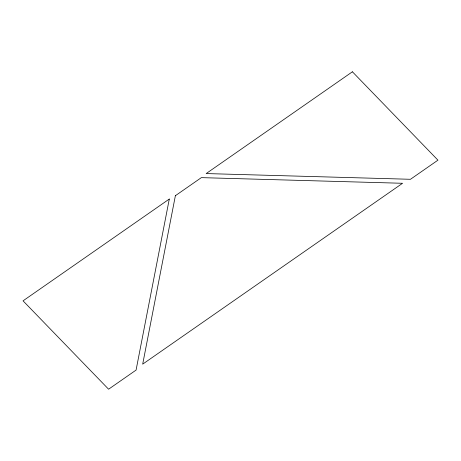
<?xml version="1.0" encoding="UTF-8"?>
<svg xmlns="http://www.w3.org/2000/svg" width="461" height="461" viewBox="0 0 461 461"><rect width="100%" height="100%" fill="white"/><g stroke="black" fill="none" stroke-linecap="round" stroke-linejoin="round"><path stroke-width="0.69" d="M169.291 199.054L136.076 370.085L108.594 389.211L23.05 300.837L169.291 199.054M175.382 195.706L142.685 364.15L402.557 183.282L201.348 177.635L175.382 195.706M352.406 71.789L206.165 173.567L410.469 179.289L437.95 160.163L352.406 71.789"/></g></svg>
